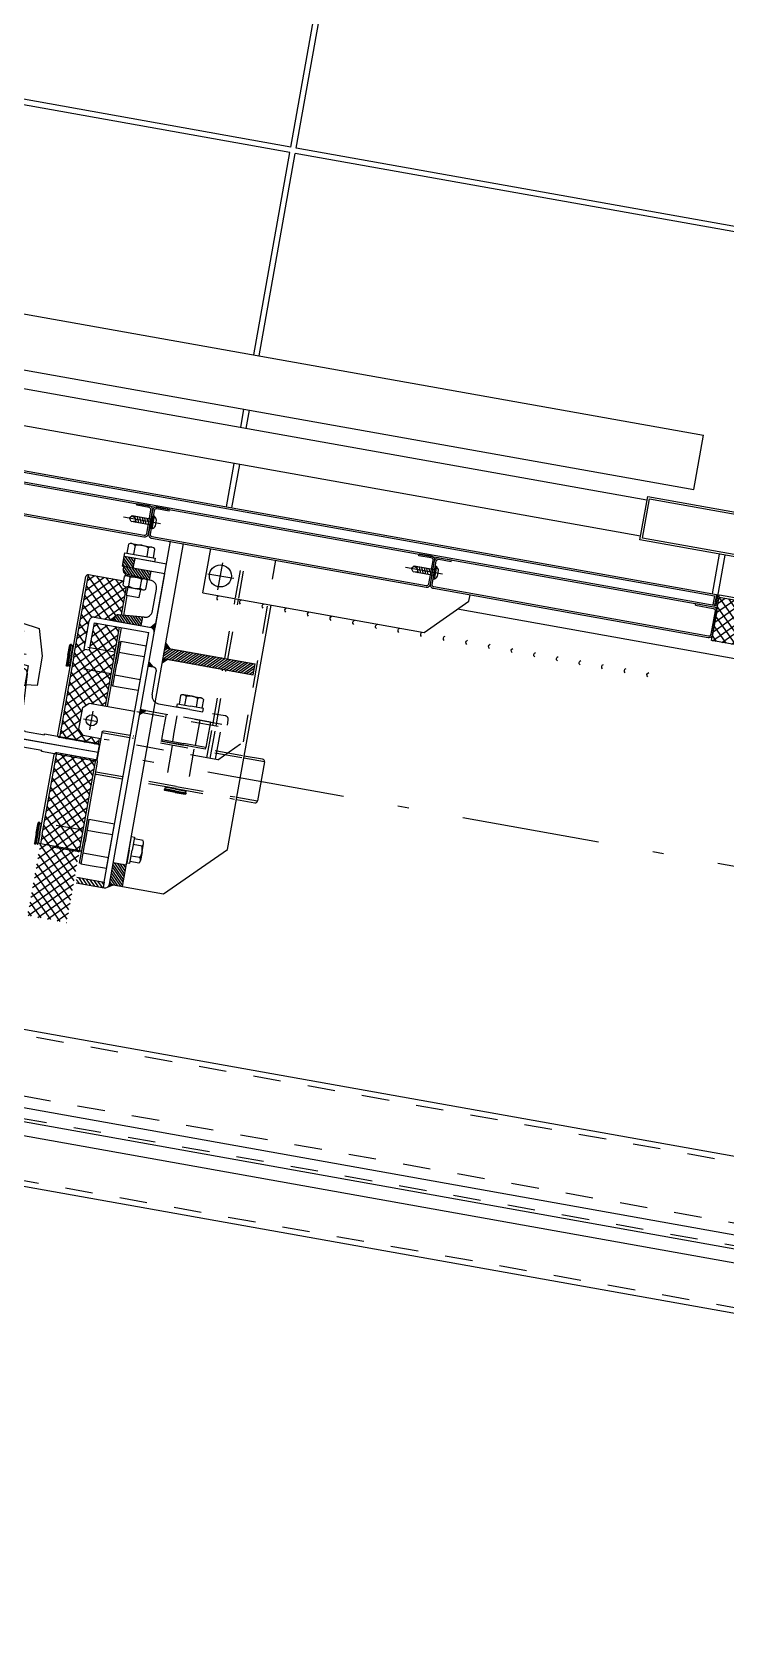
# Model space of a CAD drawing. Header units: centimetres. Extents: x 139057 to 200038, y 34824 to 80516.
# Drawn here: x 172970.3 to 173033.3, y 78656.9 to 78802.2 of the extents above; entities that cross this region are included whole.
import ezdxf

# ---------------------------------------------------------------- set-up
doc = ezdxf.new("R2010")
doc.units = ezdxf.units.CM
doc.header["$LTSCALE"] = 100
doc.linetypes.add('DASHDOT', pattern=[2.35, 1.25, -0.5, 0.1, -0.5])
doc.linetypes.add('HIDDEN', pattern=[0.5, 0.25, -0.25])
doc.layers.get('0').update_dxf_attribs({"lineweight": 0})
doc.layers.add('M-ASC', color=5, linetype='Continuous')
pattern_1 = [(225, (1594.79942, -21670.6237), (-0.08838834765, 0.08838834765), [])]
pattern_2 = [(225, (1594.7994, -21670.6237), (-1.32582521, 1.32582521), [])]
pattern_3 = [(225, (1551.0445, -21795.5583), (-1.32582521, 1.32582521), [])]
pattern_4 = [(135, (1594.79942, 18698.36874), (-0.08838834765, -0.08838834765), [])]
pattern_5 = [(135, (1594.7994, 18698.369), (-4.4194174, -4.4194174), []), (225, (1594.7994, 18698.369), (4.4194174, -4.4194174), [])]

# ---------------------------------------------------------------- blocks, each defined once
blk = doc.blocks.new('S05')
blk.add_arc((0.27, 0.5), 0.567, 118.0725, 241.9275)
blk = doc.blocks.new('GM127-3')
for p, q in [((-5, 89), (5, 89)), ((0, 0), (0, 89)), ((-8, 38.2), (-8, 86)), ((8, 38.2), (8, 86)), ((-8, 38.2), (-7, 38.2)), ((-7, 20.7), (-7, 38.2)), ((7, 38.2), (8, 38.2)), ((7, 20.7), (7, 38.2)), ((-103.5, 0), (-101.1, 16.5)), ((-101.1, 16.5), (-76.8, 23.7)), ((-76.8, 23.7), (-49.8, 23.7)), ((-58.8, 13), (-11.7, 15.7)), ((-49.8, 23.7), (-48.5, 13)), ((-31.2, 0), (-31.2, 14.6)), ((58.8, 13), (11.7, 15.7)), ((31.2, 0), (31.2, 14.6)), ((49.8, 23.7), (48.5, 13)), ((76.8, 23.7), (49.8, 23.7)), ((101.1, 16.5), (76.8, 23.7)), ((103.5, 0), (101.1, 16.5)), ((-96.6, 0), (-103.5, 0)), ((-96.6, 0), (-96.6, 3)), ((-96.6, 3), (-67, 3)), ((-85, -12), (-85, 3)), ((-76, -42), (-76, 8.9)), ((-67, 3), (-66, 13)), ((-67, -12), (-67, 3)), ((-48.5, 13), (-66, 13)), ((-63.5, 8), (-63.5, 0)), ((-63.5, 0), (63.5, 0)), ((-48.2, 0), (-48.2, 13.6)), ((-39.7, 0), (-39.7, 14.1)), ((39.7, 0), (39.7, 14.1)), ((48.2, 0), (48.2, 13.6)), ((48.5, 13), (66, 13)), ((63.5, 8), (63.5, 0)), ((63.5, 4.2), (63.5, 0)), ((67, 3), (66, 13)), ((96.6, 3), (67, 3)), ((67, -12), (67, 3)), ((76, -42), (76, 8.9)), ((85, -12), (85, 3)), ((96.6, 0), (96.6, 3)), ((-89.7, -12), (-91.6, -13.3)), ((-91.6, -13.3), (-91.6, -25.7)), ((-89.7, -12), (-62.3, -12)), ((-84, -3), (-85, -1.3)), ((-85, -3), (-67, -3)), ((-84, -12), (-84, -3)), ((-83.8, -13.3), (-83.8, -25.7)), ((-68.2, -25.7), (-68.2, -13.3)), ((-68, -3), (-67, -1.3)), ((-68, -12), (-68, -3)), ((-62.3, -12), (-60.4, -13.3)), ((-60.4, -13.3), (-60.4, -25.7)), ((62.3, -12), (60.4, -13.3)), ((60.4, -13.3), (60.4, -25.7)), ((89.7, -12), (62.3, -12)), ((68, -3), (67, -1.3)), ((85, -3), (67, -3)), ((68, -12), (68, -3)), ((68.2, -25.7), (68.2, -13.3)), ((83.8, -13.3), (83.8, -25.7)), ((84, -3), (85, -1.3)), ((84, -12), (84, -3)), ((89.7, -12), (91.6, -13.3)), ((91.6, -13.3), (91.6, -25.7)), ((96.6, 0), (103.5, 0)), ((-89.7, -27), (-91.6, -25.7)), ((-89.7, -27), (-62.3, -27)), ((-85, -41), (-85, -27)), ((-84, -42), (-84, -27)), ((-68, -42), (-68, -27)), ((-67, -41), (-67, -27)), ((-62.3, -27), (-60.4, -25.7)), ((62.3, -27), (60.4, -25.7)), ((89.7, -27), (62.3, -27)), ((67, -41), (67, -27)), ((68, -42), (68, -27)), ((84, -42), (84, -27)), ((85, -41), (85, -27)), ((89.7, -27), (91.6, -25.7)), ((-85, -41), (-84, -42)), ((-85, -41), (-67, -41)), ((-84, -42), (-68, -42)), ((-68, -42), (-67, -41)), ((68, -42), (67, -41)), ((85, -41), (67, -41)), ((84, -42), (68, -42)), ((85, -41), (84, -42))]:
    blk.add_line(p, q)
for centre, radius, start, end in [((-5, 86), 3, 90, 180), ((5, 86), 3, 0, 90), ((-12, 20.7), 5, 273.3427, 0), ((12, 20.7), 5, 180, 266.6573), ((-58.5, 8), 5, 93.3427, 180), ((58.5, 8), 5, 360, 86.6573), ((-87.7, -18.7), 6.67, 54.2621, 125.7379), ((-76, -36.8), 24.8, 71.6858, 108.3142), ((-64.3, -18.7), 6.67, 54.2621, 125.7379), ((64.3, -18.7), 6.67, 54.2621, 125.7379), ((76, -36.8), 24.8, 71.6858, 108.3142), ((87.7, -18.7), 6.67, 54.2621, 125.7379), ((-87.7, -20.3), 6.67, 234.2621, 305.7379), ((-76, -2.2), 24.8, 251.6858, 288.3142), ((-64.3, -20.3), 6.67, 234.2621, 305.7379), ((64.3, -20.3), 6.67, 234.2621, 305.7379), ((76, -2.2), 24.8, 251.6858, 288.3142), ((87.7, -20.3), 6.67, 234.2621, 305.7379)]:
    blk.add_arc(centre, radius, start, end)
blk = doc.blocks.new('VITE autoforante_M5x20')
for p, q in [((-7.7, 0), (26.4, 0)), ((-3.5, 2.6), (-3.5, -2.6)), ((0, 2.6), (18.9, 2.6)), ((5.3, -2.6), (4, 0.3)), ((7.6, -2.6), (5.3, 2.6)), ((9.8, -2.6), (7.6, 2.6)), ((12.1, -2.6), (9.8, 2.6)), ((12.1, -2.6), (9.8, 2.6)), ((14.4, -2.6), (12.1, 2.6)), ((16.7, -2.6), (14.4, 2.6)), ((18.9, 2.6), (14.9, 1.4)), ((18.9, 2.6), (21, 0)), ((0, -2.6), (18.9, -2.6)), ((18.9, -2.6), (16, -1.2)), ((18.9, -2.6), (21, 0))]:
    blk.add_line(p, q)
blk.add_lwpolyline([(0, 6.1), (0, -6.1), (-0.9, -6.1), (-0.9, 6.1)], close=True)
for centre, start, end in [((-0.2, 2), 102.01, 169.0652), ((-0.2, -2), 190.9348, 257.99)]:
    blk.add_arc(centre, 3.36, start, end)
blk = doc.blocks.new('6666666666666')
h = blk.add_hatch()
h.set_pattern_fill('ANSI37', color=256, scale=50, angle=-90, style=0)
h.set_pattern_definition([(315, (-12547.7003, -629.819), (4.4194174, 4.4194174), []), (45, (-12547.7003, -629.819), (-4.4194174, 4.4194174), [])])
h.paths.add_polyline_path([(902, -1585), (942, -1585), (942, -1145), (902, -1145)])
for p, q in [((900, -1585), (900, -1145)), ((902, -1585), (902, -1145)), ((942, -1145), (942, -1585)), ((568.5, -1591.5), (568.5, -2034.5)), ((573.5, -1591.5), (573.5, -2034.5)), ((910, -1586.5), (863.5, -1586.5)), ((900, -1591.5), (863.5, -1591.5)), ((942, -1585), (900, -1585)), ((910, -2625), (910, -1585)), ((911.5, -2625), (911.5, -1585)), ((913, -1605), (911.5, -1605)), ((760, -2425), (760, -1625)), ((810, -1625), (760, -1625)), ((810, -2425), (810, -1625)), ((827, -1665), (827, -2533.5)), ((860, -1665), (860, -2533.5)), ((913, -1830), (911.5, -1830)), ((913, -1860), (911.5, -1860)), ((568.5, -2034.5), (2.5, -2034.5)), ((568.5, -2039.5), (2.5, -2039.5)), ((568.5, -2039.5), (568.5, -2482.5)), ((760, -2034.5), (573.5, -2034.5)), ((760, -2039.5), (573.5, -2039.5)), ((573.5, -2039.5), (573.5, -2482.5)), ((827, -2034.5), (810, -2034.5)), ((827, -2039.5), (810, -2039.5)), ((900, -2034.5), (860, -2034.5)), ((900, -2039.5), (860, -2039.5)), ((913, -2090), (911.5, -2090)), ((913, -2120), (911.5, -2120))]:
    blk.add_line(p, q)
at = {"linetype": 'Continuous'}
for p, q in [((900, -2612.5), (900, -1588)), ((900, -1588), (910, -1588)), ((901.5, -2611), (901.5, -1589.5)), ((901.5, -1589.5), (910, -1589.5))]:
    blk.add_line(p, q, dxfattribs=at)
for points in [[(823.5, -1665), (823.5, -1065), (863.5, -1065), (863.5, -1665)], [(825.5, -1663), (825.5, -1067), (861.5, -1067), (861.5, -1663)]]:
    blk.add_lwpolyline(points, close=True)
for points in [[(911.5, -1605), (911.5, -1588.5, -0.414214), (915, -1585), (936.5, -1585, -0.414214), (940, -1588.5), (940, -1841.5, -0.414214), (936.5, -1845), (915, -1845, -0.414214), (911.5, -1841.5), (911.5, -1830)], [(913, -1605), (913, -1588.5, -0.414214), (915, -1586.5), (936.5, -1586.5, -0.414214), (938.5, -1588.5), (938.5, -1841.5, -0.414214), (936.5, -1843.5), (915, -1843.5, -0.414214), (913, -1841.5), (913, -1830)], [(911.5, -2090), (911.5, -2101.5, 0.414214), (915, -2105), (936.5, -2105, 0.414214), (940, -2101.5), (940, -1848.5, 0.414214), (936.5, -1845), (915, -1845, 0.414214), (911.5, -1848.5), (911.5, -1860)], [(913, -2090), (913, -2101.5, 0.414214), (915, -2103.5), (936.5, -2103.5, 0.414214), (938.5, -2101.5), (938.5, -1848.5, 0.414214), (936.5, -1846.5), (915, -1846.5, 0.414214), (913, -1848.5), (913, -1860)], [(911.5, -2350), (911.5, -2361.5, 0.414214), (915, -2365), (936.5, -2365, 0.414214), (940, -2361.5), (940, -2108.5, 0.414214), (936.5, -2105), (915, -2105, 0.414214), (911.5, -2108.5), (911.5, -2120)], [(913, -2350), (913, -2361.5, 0.414214), (915, -2363.5), (936.5, -2363.5, 0.414214), (938.5, -2361.5), (938.5, -2108.5, 0.414214), (936.5, -2106.5), (915, -2106.5, 0.414214), (913, -2108.5), (913, -2120)]]:
    blk.add_lwpolyline(points, format="xyb")
at = {"linetype": 'Continuous', "rotation": 270}
for p in [(925.7, -1843.5), (925.7, -2103.5)]:
    blk.add_blockref('VITE autoforante_M5x20', p, dxfattribs=at)
blk = doc.blocks.new('A$C2A0E5694')
at = {"linetype": 'Continuous'}
h = blk.add_hatch(dxfattribs=at)
h.set_pattern_fill('ANSI37', color=256, scale=50, angle=-90, style=0)
h.set_pattern_definition(pattern_5)
h.paths.add_polyline_path([(1143.8, -698.1), (1143.8, -734.1), (1208.8, -734.1), (1208.8, -698.1)])
h.paths.add_polyline_path([(1133.8, -698.1), (1123.8, -698.1), (1123.8, -734.1), (1143.8, -734.1), (1143.8, -698.1)])
h.paths.add_polyline_path([(1058.8, -698.1), (1058.8, -734.1), (1123.8, -734.1), (1123.8, -698.1)])
h = blk.add_hatch(dxfattribs=at)
h.set_pattern_fill('ANSI37', color=256, scale=50, angle=-90, style=0)
h.set_pattern_definition(pattern_5)
h.paths.add_polyline_path([(1222.8, -698.1), (1222.8, -734.1), (1228.3, -734.1), (1228.3, -719.1), (1233.3, -714.1), (1253.3, -714.1), (1258.3, -719.1), (1258.3, -734.1), (1287.8, -734.1), (1287.8, -698.1)])
h.paths.add_polyline_path([(1297.8, -698.1), (1287.8, -698.1), (1287.8, -734.1), (1307.8, -734.1), (1307.8, -711.1), (1305.8, -711.1), (1305.8, -706.1), (1307.8, -706.1), (1307.8, -698.1)])
h.paths.add_polyline_path([(1307.8, -711.1), (1307.8, -734.1), (1330.8, -734.1), (1330.8, -711.1)], flags=17)
h.paths.add_polyline_path([(1307.8, -698.1), (1307.8, -706.1), (1331.8, -706.1, -0.414214), (1335.8, -710.1), (1335.8, -724.8), (1340.1, -728.6, -0.248262), (1341.8, -731.3), (1342.1, -734.1), (1368.1, -734.1), (1368.1, -733.3, -0.187741), (1369.1, -730.6), (1372.8, -730.6), (1372.8, -698.1)])
h = blk.add_hatch(dxfattribs=at)
h.set_pattern_fill('ANSI31', color=256, angle=-90, style=0)
h.set_pattern_definition(pattern_1)
h.paths.add_polyline_path([(1335.8, -728.1), (1335.8, -724.8), (1340.1, -728.6, 0.130127), (1338.4, -728.1)])
h = blk.add_hatch(dxfattribs=at)
h.set_pattern_fill('ANSI31', color=256, scale=20, angle=-90, style=0)
h.set_pattern_definition([(225, (1594.7994, -21670.6237), (-1.76776695, 1.76776695), [])])
h.paths.add_polyline_path([(1100.8, -736.1), (1095.8, -736.1), (1095.8, -761.1), (1100.8, -761.1)])
h = blk.add_hatch()
h.set_pattern_fill('ANSI31', color=256, scale=15, angle=-90, style=0)
h.set_pattern_definition(pattern_3)
h.paths.add_polyline_path([(1341.8, -731.3, 0.391021), (1338.4, -728.1), (1335.8, -728.1), (1335.8, -753.1), (1343.6, -753.1)])
h = blk.add_hatch()
h.set_pattern_fill('ANSI31', color=256, scale=15, angle=-90, style=0)
h.set_pattern_definition(pattern_3)
h.paths.add_polyline_path([(1385.8, -728.1), (1383.2, -728.1, 0.391021), (1379.7, -731.3), (1378, -753.1), (1385.8, -753.1)])
h = blk.add_hatch()
h.set_pattern_fill('ANSI31', color=256, scale=15, angle=-90, style=0)
h.set_pattern_definition(pattern_2)
h.paths.add_polyline_path([(1385.8, -727.1), (1385.8, -728.1), (1385.8, -737.1), (1394.8, -737.1), (1394.8, -727.1)])
h = blk.add_hatch(dxfattribs=at)
h.set_pattern_fill('ANSI31', color=256, angle=-90, style=0)
h.set_pattern_definition(pattern_1)
h.paths.add_polyline_path([(1097, -765, 0.198912), (1099.8, -766.1), (1099.8, -769.5)])
h = blk.add_hatch(dxfattribs=at)
h.set_pattern_fill('ANSI31', color=256, scale=15, angle=-90, style=0)
h.set_pattern_definition(pattern_2)
h.paths.add_polyline_path([(1119.8, -778.1), (1119.8, -766.1), (1099.8, -766.1), (1099.8, -778.1)])
at = {"linetype": 'HIDDEN'}
h = blk.add_hatch(dxfattribs=at)
h.set_pattern_fill('ANSI31', color=256, angle=-90, style=0)
h.set_pattern_definition(pattern_1)
h.paths.add_polyline_path([(1260.8, -770.9), (1256.5, -766.1), (1260.8, -766.1)])
h = blk.add_hatch(dxfattribs=at)
h.set_pattern_fill('ANSI31', color=256, angle=-90, style=0)
h.set_pattern_definition(pattern_1)
h.paths.add_polyline_path([(1300.8, -766.1), (1304.5, -766.1), (1300.8, -770.6)])
at = {"linetype": 'Continuous'}
h = blk.add_hatch(dxfattribs=at)
h.set_pattern_fill('ANSI31', color=256, angle=-90, style=0)
h.set_pattern_definition(pattern_1)
h.paths.add_polyline_path([(1331.8, -766.1, 0.414214), (1335.8, -762.1), (1340.8, -766.1)])
h = blk.add_hatch(dxfattribs=at)
h.set_pattern_fill('ANSI31', color=256, angle=-90, style=0)
h.set_pattern_definition(pattern_4)
h.paths.add_polyline_path([(1306.3, -778.1), (1309.8, -782), (1309.8, -778.1)])
h = blk.add_hatch(dxfattribs=at)
h.set_pattern_fill('ANSI31', color=256, scale=15, angle=-90, style=0)
h.set_pattern_definition([(135, (1594.7994, 18698.3687), (-1.32582521, -1.32582521), [])])
h.paths.add_polyline_path([(1309.8, -778.1), (1309.8, -861.1), (1319.8, -861.1), (1319.8, -778.1)])
h = blk.add_hatch(dxfattribs=at)
h.set_pattern_fill('ANSI31', color=256, angle=-90, style=0)
h.set_pattern_definition(pattern_4)
h.paths.add_polyline_path([(1319.8, -778.1), (1319.8, -782.6), (1324.4, -778.1)])
at = {"linetype": 'HIDDEN'}
for p, q in [((877, 376.9, 0), (877, -2636.8, 0)), ((897, 376.9, 0), (897, -2636.8, 0)), ((821.6, 74.6), (821.6, -3045.7)), ((951.6, 74.6), (951.6, -3045.7)), ((1123.8, -734.1), (1123.8, -698.1)), ((1143.8, -734.1), (1143.8, -698.1)), ((1287.8, -734.1), (1287.8, -698.1)), ((1307.8, -734.1), (1307.8, -698.1)), ((1234.6, -724.1), (1251.8, -724.1)), ((1243.3, -716.6), (1243.3, -729.7)), ((1228.3, -843.1), (1228.3, -738.3)), ((1195.8, -810.1), (1195.8, -763.7)), ((1197.8, -810.1), (1197.8, -762.8)), ((1233.8, -864.4), (1233.8, -763.5)), ((1235.8, -864.4), (1235.8, -763.7)), ((1256.5, -766.1), (1260.8, -770.9)), ((1258.3, -763.2), (1258.3, -841.1)), ((1260.8, -766.1), (1260.8, -846.1)), ((1300.8, -770.6), (1304.5, -766.1)), ((1300.8, -766.1), (1300.8, -770.6)), ((1268.8, -781.1), (1268.8, -842.6)), ((1275.8, -774.1), (1297.3, -774.1)), ((1237.3, -790.1), (1235.8, -790.1)), ((1235.8, -790.1), (1235.8, -810.1)), ((1245.8, -789.6), (1237.3, -789.6)), ((1237.3, -789.6), (1237.3, -810.1)), ((1260.8, -789.6), (1245.8, -789.6)), ((1260.8, -830.6), (1260.8, -789.6)), ((1192.8, -800.1), (1192.3, -800.6)), ((1192.3, -810.1), (1192.3, -800.6)), ((1192.3, -810.1), (1192.3, -819.6)), ((1193.8, -800.1), (1192.8, -800.1)), ((1192.8, -810.1), (1192.8, -800.1)), ((1192.8, -810.1), (1192.8, -820.1)), ((1193.8, -810.1), (1193.8, -800.1)), ((1195.3, -801.1), (1193.8, -801.1)), ((1193.8, -810.1), (1193.8, -820.1)), ((1195.8, -800.1), (1195.3, -800.1)), ((1195.3, -810.1), (1195.3, -800.1)), ((1195.3, -810.1), (1195.3, -820.1)), ((1195.8, -810.1), (1195.8, -864.4)), ((1233.8, -800.1), (1197.8, -800.1)), ((1197.8, -810.1), (1197.8, -864.6)), ((1235.8, -830.1), (1235.8, -810.1)), ((1245.8, -799.6), (1237.3, -799.6)), ((1237.3, -830.6), (1237.3, -810.1)), ((1260.8, -799.6), (1245.6, -799.6)), ((1279.7, -799.6), (1271.8, -799.6)), ((1279.7, -804.8), (1271.8, -804.8)), ((1280.8, -810.1), (1280.8, -802.2)), ((1280.8, -810.1), (1280.8, -818)), ((1392.8, -804.4), (1392.8, -828.4)), ((1192.8, -820.1), (1192.3, -819.6)), ((1193.8, -820.1), (1192.8, -820.1)), ((1195.3, -819.1), (1193.8, -819.1)), ((1195.8, -820.1), (1195.3, -820.1)), ((1233.8, -820.1), (1197.8, -820.1)), ((1245.8, -820.6), (1237.3, -820.6)), ((1260.8, -820.6), (1245.6, -820.6)), ((1279.7, -815.3), (1271.8, -815.3)), ((1279.7, -820.6), (1271.8, -820.6)), ((1380, -816.1), (1405.4, -816.1)), ((1228.3, -833.1), (1257.6, -833.1)), ((1228.3, -836.1), (1257.6, -836.1)), ((1228.3, -841.1), (1258.3, -841.1)), ((1237.3, -830.1), (1235.8, -830.1)), ((1245.8, -830.6), (1237.3, -830.6)), ((1260.8, -830.6), (1245.8, -830.6)), ((1258.3, -833.1), (1309.8, -833.1)), ((1258.3, -836.1), (1309.8, -836.1)), ((1319.8, -833.1), (1374.8, -833.1)), ((1319.8, -836.1), (1374.8, -836.1)), ((1375.7, -833.1), (1415.8, -833.1)), ((1375.9, -836.1), (1415.8, -836.1)), ((1228.3, -843.1), (1248.3, -863.1)), ((1260.8, -846.1), (1265.3, -846.1)), ((1248.3, -863.1), (1415.8, -863.1))]:
    blk.add_line(p, q, dxfattribs=at)
for p, q in [((816.6, 76.7), (816.6, -3047.8)), ((956.6, 76.7), (956.6, -3047.8)), ((861.6, -25.6), (861.6, -2945.6)), ((874.1, -25.6), (874.1, -2945.6)), ((886.6, -25.6), (886.6, -2945.6)), ((1335.8, -728.1), (1335.8, -766.1)), ((1338.4, -728.1), (1335.8, -728.1)), ((1343.7, -754.7), (1341.8, -731.3)), ((1367.9, -735.1), (1360.5, -735.1)), ((1360.5, -735.1), (1360.5, -747.1)), ((1368.1, -733.3), (1368.1, -749)), ((1369.1, -730.6), (1377.1, -730.6)), ((1369.1, -735.9), (1377.1, -735.9)), ((1379.7, -731.3), (1377.8, -754.7)), ((1378.1, -731), (1378.1, -751.2)), ((1378.1, -731), (1379.7, -731.2)), ((1378.1, -733.3), (1378.1, -749)), ((1385.8, -728.1), (1383.2, -728.1)), ((1385.8, -766.1), (1385.8, -728.1)), ((1394.8, -766.1), (1394.8, -731.1)), ((1343.6, -753.1), (1335.8, -753.1)), ((1360.5, -747.1), (1367.9, -747.1)), ((1369.1, -746.4), (1377.1, -746.4)), ((1369.1, -751.6), (1377.1, -751.6)), ((1385.8, -753.1), (1378, -753.1)), ((1335.8, -766.1), (1385.8, -766.1)), ((1350.7, -761.1), (1370.9, -761.1))]:
    blk.add_line(p, q)
at = {"linetype": 'DASHDOT'}
blk.add_line((1215.8, -601.3), (1215.8, -1619.1), dxfattribs=at)
at = {"linetype": 'Continuous'}
for p, q in [((1123.8, -693.1), (1124.3, -692.6)), ((1123.8, -694.1), (1123.8, -693.1)), ((1133.8, -693.1), (1123.8, -693.1)), ((1133.8, -694.1), (1123.8, -694.1)), ((1123.8, -696.1), (1123.8, -695.6)), ((1133.8, -695.6), (1123.8, -695.6)), ((1133.8, -692.6), (1124.3, -692.6)), ((1124.8, -695.6), (1124.8, -694.1)), ((1133.8, -696.1), (1126.8, -696.1)), ((1133.8, -692.6), (1143.3, -692.6)), ((1133.8, -693.1), (1143.8, -693.1)), ((1133.8, -694.1), (1143.8, -694.1)), ((1133.8, -695.6), (1143.8, -695.6)), ((1133.8, -696.1), (1206.8, -696.1)), ((1142.8, -695.6), (1142.8, -694.1)), ((1143.8, -693.1), (1143.3, -692.6)), ((1143.8, -694.1), (1143.8, -693.1)), ((1143.8, -696.1), (1143.8, -695.6)), ((1297.8, -696.1), (1224.8, -696.1)), ((1287.8, -693.1), (1288.3, -692.6)), ((1297.8, -693.1), (1287.8, -693.1)), ((1287.8, -694.1), (1287.8, -693.1)), ((1297.8, -694.1), (1287.8, -694.1)), ((1297.8, -695.6), (1287.8, -695.6)), ((1287.8, -696.1), (1287.8, -695.6)), ((1297.8, -692.6), (1288.3, -692.6)), ((1288.8, -695.6), (1288.8, -694.1)), ((1297.8, -692.6), (1307.3, -692.6)), ((1297.8, -693.1), (1307.8, -693.1)), ((1297.8, -694.1), (1307.8, -694.1)), ((1297.8, -695.6), (1307.8, -695.6)), ((1297.8, -696.1), (1370.8, -696.1)), ((1306.8, -695.6), (1306.8, -694.1)), ((1307.8, -693.1), (1307.3, -692.6)), ((1307.8, -694.1), (1307.8, -693.1)), ((1307.8, -696.1), (1307.8, -695.6)), ((1124.8, -734.1), (1124.8, -698.1)), ((1133.8, -698.1), (1124.8, -698.1)), ((1133.8, -698.1), (1208.8, -698.1)), ((1208.8, -734.1), (1208.8, -698.1)), ((1297.8, -698.1), (1222.8, -698.1)), ((1222.8, -734.1), (1222.8, -698.1)), ((1297.8, -698.1), (1372.8, -698.1)), ((1305.8, -706.1), (1331.8, -706.1)), ((1305.8, -706.1), (1305.8, -711.1)), ((1305.8, -711.1), (1330.8, -711.1)), ((1330.8, -711.1), (1330.8, -761.1)), ((1335.8, -710.1), (1335.8, -766.1)), ((1372.8, -730.6), (1372.8, -698.1)), ((1228.3, -719.1), (1233.3, -714.1)), ((1228.3, -735.1), (1228.3, -719.1)), ((1233.3, -714.1), (1253.3, -714.1)), ((1253.3, -714.1), (1258.3, -719.1)), ((1258.3, -719.1), (1258.3, -761.1)), ((1335.8, -724.8), (1340.1, -728.6)), ((1095.8, -736.1), (1095.8, -762.1)), ((1100.8, -736.1), (1100.8, -761.1)), ((1113.3, -737.6), (1133.8, -737.6)), ((1113.3, -746.1), (1113.3, -737.6)), ((1113.8, -737.6), (1113.8, -736.1)), ((1113.8, -736.1), (1133.8, -736.1)), ((1123.3, -746.1), (1123.3, -737.6)), ((1124.8, -734.1), (1208.8, -734.1)), ((1126.8, -736.1), (1206.8, -736.1)), ((1153.8, -736.1), (1133.8, -736.1)), ((1154.3, -737.6), (1133.8, -737.6)), ((1144.3, -746.1), (1144.3, -737.6)), ((1153.8, -737.6), (1153.8, -736.1)), ((1154.3, -746.1), (1154.3, -737.6)), ((1195.8, -761.1), (1195.8, -737.1)), ((1197.8, -761.1), (1197.8, -736.1)), ((1233.8, -735.1), (1208.5, -735.1)), ((1222.8, -734.1), (1228.3, -734.1)), ((1233.8, -761.1), (1233.8, -735.1)), ((1235.8, -761.1), (1235.8, -737.1)), ((1258.3, -734.1), (1330.8, -734.1)), ((1258.3, -736.1), (1330.8, -736.1)), ((1277.3, -737.6), (1297.8, -737.6)), ((1277.3, -746.1), (1277.3, -737.6)), ((1277.8, -737.6), (1277.8, -736.1)), ((1277.8, -736.1), (1297.8, -736.1)), ((1287.3, -746.1), (1287.3, -737.6)), ((1317.8, -736.1), (1297.8, -736.1)), ((1318.3, -737.6), (1297.8, -737.6)), ((1308.3, -746.1), (1308.3, -737.6)), ((1317.8, -737.6), (1317.8, -736.1)), ((1318.3, -746.1), (1318.3, -737.6)), ((1342.1, -734.1), (1368.1, -734.1)), ((1342.2, -736.1), (1360.5, -736.1)), ((1385.8, -727.1), (1385.8, -728.1)), ((1385.8, -727.1), (1394.8, -727.1)), ((1385.8, -737.1), (1394.8, -737.1)), ((1406.4, -735), (1398.3, -735)), ((1407.6, -731.9), (1407.6, -750.3)), ((1113.3, -761.1), (1113.3, -746.1)), ((1123.3, -761.1), (1123.3, -746)), ((1144.3, -761.1), (1144.3, -746)), ((1154.3, -761.1), (1154.3, -746.1)), ((1277.3, -761.1), (1277.3, -746.1)), ((1287.3, -761.1), (1287.3, -746)), ((1308.3, -761.1), (1308.3, -746)), ((1318.3, -761.1), (1318.3, -746.1)), ((1406.4, -747.2), (1398.3, -747.2)), ((1100.8, -761.1), (1095.8, -761.1)), ((1097, -765), (1099.8, -769.5)), ((1099.8, -766.1), (1415.8, -766.1)), ((1099.8, -766.1), (1099.8, -816.1)), ((1100.8, -761.1), (1330.8, -761.1)), ((1113.3, -761.1), (1154.3, -761.1)), ((1119.8, -766.1), (1119.8, -778.1)), ((1335.8, -762.1), (1340.8, -766.1)), ((1099.8, -778.1), (1415.8, -778.1)), ((1123.3, -789.2), (1123.3, -781.2)), ((1128.5, -789.2), (1128.5, -781.2)), ((1139, -789.2), (1139, -781.2)), ((1144.3, -789.2), (1144.3, -781.2)), ((1306.3, -778.1), (1309.8, -782)), ((1309.8, -778.1), (1309.8, -861.1)), ((1319.8, -778.1), (1319.8, -861.1)), ((1319.8, -782.6), (1324.4, -778.1)), ((1133.8, -790.2), (1125.9, -790.2)), ((1133.8, -790.2), (1141.7, -790.2)), ((1374.8, -803.1), (1415.8, -803.1)), ((1374.8, -803.1), (1374.8, -1007.1)), ((1099.8, -816.1), (1149.8, -866.1)), ((1149.8, -866.1), (1374.8, -866.1)), ((1195.8, -866.1), (1195.8, -883.1)), ((1197.8, -866.1), (1197.8, -885.1)), ((1233.8, -885.1), (1233.8, -866.1)), ((1235.8, -883.1), (1235.8, -866.1)), ((1309.8, -861.1), (1319.8, -861.1)), ((1233.8, -885.1), (1197.8, -885.1)), ((1374.8, -1007.1), (1409.8, -1042.1)), ((1400.8, -1937.1), (1400.8, -1033.1)), ((1409.8, -1042.1), (1415.8, -1042.1))]:
    blk.add_line(p, q, dxfattribs=at)
blk.add_lwpolyline([(1398.3, -727.1), (1398.3, -755.1), (1394.8, -755.1), (1394.8, -727.1)], close=True, dxfattribs=at)
for points in [[(1406.4, -728.9), (1398.3, -728.9), (1398.3, -753.4), (1406.4, -753.4)], [(1133.8, -778.2), (1121.8, -778.2), (1121.8, -781.2), (1133.8, -781.2)], [(1133.8, -778.2), (1145.8, -778.2), (1145.8, -781.2), (1133.8, -781.2)]]:
    blk.add_lwpolyline(points, dxfattribs=at)
at = {"linetype": 'HIDDEN'}
for points in [[(1268.8, -810.1), (1268.8, -798.1), (1271.8, -798.1), (1271.8, -810.1)], [(1268.8, -810.1), (1268.8, -822.1), (1271.8, -822.1), (1271.8, -810.1)]]:
    blk.add_lwpolyline(points, dxfattribs=at)
at = {"linetype": 'Continuous'}
for centre, radius in [((1243.3, -724.1), 5), ((1392.8, -816.1), 10)]:
    blk.add_circle(centre, radius, dxfattribs=at)
for centre, radius, start, end in [((1126.8, -698.1), 2, 90, 180), ((1206.8, -698.1), 2, 0, 90), ((1224.8, -698.1), 2, 90, 180), ((1370.8, -698.1), 2, 0, 90), ((1331.8, -710.1), 4, 0, 90), ((1126.8, -734.1), 2, 180, 270), ((1197.8, -737.1), 2, 151.4956, 180), ((1206.8, -734.1), 2, 270, 0), ((1224.8, -734.1), 2, 180, 208.5044), ((1233.8, -737.1), 2, 0, 90), ((1403.1, -731.9), 4.53, 317.4679, 42.5321), ((1391.3, -741.1), 16.3, 337.9757, 22.0243), ((1403.1, -750.3), 4.53, 317.4679, 42.5321), ((1099.8, -762.1), 4, 180, 270), ((1331.8, -762.1), 4, 270, 0), ((1125.9, -786.3), 3.88, 227.4679, 312.5321), ((1133.8, -776.2), 14, 247.9757, 270), ((1133.8, -776.2), 14, 270, 292.0243), ((1141.7, -786.3), 3.88, 227.4679, 312.5321), ((1197.8, -883.1), 2, 180, 270), ((1233.8, -883.1), 2, 270, 0)]:
    blk.add_arc(centre, radius, start, end, dxfattribs=at)
for centre, radius, start, end in [((1338.4, -731.6), 3.5, 4.5739, 90), ((1372, -733.3), 3.88, 137.4679, 222.5321), ((1382.1, -741.1), 14, 157.9757, 202.0243), ((1374.2, -733.3), 3.88, 317.4679, 42.5321), ((1364.1, -741.1), 14, 337.9757, 22.0243), ((1383.2, -731.6), 3.5, 90, 175.4261), ((1350.7, -754.1), 7, 184.5739, 270), ((1372, -749), 3.88, 137.4679, 222.5321), ((1370.9, -754.1), 7, 270, 355.4261), ((1374.2, -749), 3.88, 317.4679, 42.5321)]:
    blk.add_arc(centre, radius, start, end)
at = {"linetype": 'HIDDEN'}
for centre, radius, start, end in [((1275.8, -781.1), 7, 90, 180), ((1297.3, -770.6), 3.5, 270, 0), ((1276.9, -802.2), 3.88, 317.4679, 42.5321), ((1266.8, -810.1), 14, 0, 22.0243), ((1266.8, -810.1), 14, 337.9757, 0), ((1276.9, -818), 3.88, 317.4679, 42.5321), ((1265.3, -842.6), 3.5, 270, 0)]:
    blk.add_arc(centre, radius, start, end, dxfattribs=at)
at = {"rotation": 180}
blk.add_blockref('6666666666666', (2355.5, -2850.1, 0), dxfattribs=at)
at = {"linetype": 'Continuous', "xscale": -1, "rotation": 180}
blk.add_blockref('GM127-3', (1215.8, -646.1), dxfattribs=at)
at = {"xscale": -4, "yscale": 4, "zscale": 4, "rotation": 90, "row_count": 1, "column_count": 20, "row_spacing": 0, "column_spacing": -2.085829011802252}
blk.add_blockref('S05', (1374.8, -817.8), dxfattribs=at)

msp = doc.modelspace()

# ---------------------------------------------------------------- block references
at = {"layer": 'M-ASC', "xscale": 0.1, "yscale": 0.1, "zscale": 0.1, "rotation": 79.87167101770514}
msp.add_blockref('A$C2A0E5694', (172882.55, 78630.15, 0), dxfattribs=at)

doc.saveas('drawing.dxf')
